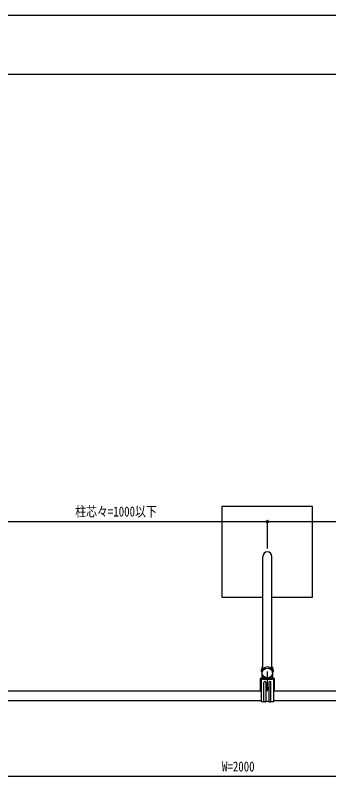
# Model space of a CAD drawing. Units: millimetres, scale not verified. Extents: x -4205 to 4205, y -2970 to 2970.
# Drawn here: x 1593 to 2628, y 415 to 2970 of the extents above; entities that cross this region are included whole.
import ezdxf
from ezdxf.enums import TextEntityAlignment as Align

# ---------------------------------------------------------------- set-up
doc = ezdxf.new("R2010")
doc.units = ezdxf.units.MM
doc.header["$LTSCALE"] = 16
for name, color, linetype in [('0-4_YKK_A1', 4, 'Continuous'), ('0-5_YKK_D', 6, 'Continuous'), ('0-6_YKK_ZWAK', 7, 'Continuous')]:
    doc.layers.add(name, color=color, linetype=linetype)
doc.styles.add('ＭＳ ゴシック', font='')
doc.styles.get('ＭＳ ゴシック').set_extended_font_data('MS Gothic')

msp = doc.modelspace()

# ---------------------------------------------------------------- linework, layer by layer
at = {"layer": '0-4_YKK_A1'}
for p, q in [((2410.4, 808.51), (2410.4, 1181.85)), ((2440.4, 808.51), (2440.4, 1181.85)), ((2403.9, 804.71), (2407.4, 804.71)), ((2405.33, 806.78), (2407.19, 805.85)), ((2405.33, 802.63), (2407.19, 803.56)), ((2407.19, 805.85), (2407.8, 804.71)), ((2407.19, 803.56), (2407.8, 804.71)), ((2407.4, 816.57), (2407.4, 779.31)), ((2407.4, 816.57), (2409.9, 816.57)), ((2409.9, 809.81), (2407.4, 809.81)), ((2407.4, 800.73), (2407.4, 808.68)), ((2408.4, 796.91), (2408.4, 800.79)), ((2409.9, 807.53), (2409.9, 816.57)), ((2425.4, 736.81), (2425.4, 801.81)), ((2440.9, 816.57), (2440.9, 807.53)), ((2440.9, 816.57), (2443.4, 816.57)), ((2443.4, 809.81), (2440.9, 809.81)), ((2442.4, 796.91), (2442.4, 800.79)), ((2443.62, 805.85), (2443.01, 804.71)), ((2443.62, 803.56), (2443.01, 804.71)), ((2443.4, 779.31), (2443.4, 816.57)), ((2443.4, 800.73), (2443.4, 808.68)), ((2446.9, 804.71), (2443.4, 804.71)), ((2445.48, 806.78), (2443.62, 805.85)), ((2445.48, 802.63), (2443.62, 803.56)), ((2401.9, 777.31), (2401.9, 739.31)), ((2446.9, 779.31), (2403.9, 779.31)), ((2443.9, 776.81), (2406.9, 776.81)), ((2409.9, 779.31), (2409.9, 790.16)), ((2440.9, 779.31), (2409.9, 779.31)), ((2409.9, 776.81), (2440.9, 776.81)), ((2412.43, 779.31), (2420.38, 779.31)), ((2414.33, 781.38), (2415.26, 779.52)), ((2415.26, 779.52), (2416.41, 778.91)), ((2416.41, 782.81), (2416.41, 779.31)), ((2417.55, 779.52), (2416.41, 778.91)), ((2418.48, 781.38), (2417.55, 779.52)), ((2438.38, 779.31), (2430.43, 779.31)), ((2432.33, 781.38), (2433.26, 779.52)), ((2433.26, 779.52), (2434.4, 778.91)), ((2434.4, 782.81), (2434.4, 779.31)), ((2435.55, 779.52), (2434.4, 778.91)), ((2436.48, 781.38), (2435.55, 779.52)), ((2440.9, 790.16), (2440.9, 779.31)), ((2448.9, 739.31), (2448.9, 777.31)), ((2413.4, 702.81), (2413.4, 765.51)), ((2419.15, 746.51), (2431.65, 746.51)), ((2420.4, 765.51), (2420.4, 702.81)), ((2424.16, 746.09), (2423.33, 746.09)), ((2426.65, 746.92), (2427.48, 746.92)), ((2430.4, 765.51), (2430.4, 702.81)), ((2437.4, 702.81), (2437.4, 765.51)), ((2404.4, 736.81), (1526.4, 736.81)), ((2404.4, 736.81), (2401.9, 739.31)), ((2404.4, 736.81), (2404.4, 736.52)), ((2404.4, 735.09), (2404.4, 721.52)), ((2404.4, 720.09), (2404.4, 702.81)), ((2448.9, 739.31), (2446.4, 736.81)), ((3209.4, 736.81), (2446.4, 736.81)), ((2446.4, 736.52), (2446.4, 736.81)), ((2446.4, 721.52), (2446.4, 735.09)), ((2446.4, 702.81), (2446.4, 720.09)), ((2404.4, 704.81), (1526.4, 704.81)), ((2404.4, 702.81), (2413.4, 702.81)), ((2419.4, 701.81), (2414.4, 701.81)), ((2430.4, 702.81), (2420.4, 702.81)), ((2431.4, 701.81), (2436.4, 701.81)), ((2437.4, 702.81), (2446.4, 702.81)), ((3209.4, 704.81), (2446.4, 704.81))]:
    msp.add_line(p, q, dxfattribs=at)
for points in [[(2439.4, 1047.38), (2574.4, 1047.38), (2574.4, 1347.38), (2274.4, 1347.38), (2274.4, 1047.38), (2409.4, 1047.38)], [(2446.4, 736.81), (2446.4, 776.81), (2404.4, 776.81), (2404.4, 736.81)], [(2423.33, 746.09), (2423.33, 746.92), (2424.16, 746.92)], [(2424.99, 747.75), (2424.99, 748.58), (2425.82, 748.58), (2425.82, 747.75)], [(2425.82, 745.26), (2425.82, 744.43), (2424.99, 744.43), (2424.99, 745.26)], [(2427.48, 746.92), (2427.48, 746.09), (2426.65, 746.09)]]:
    msp.add_lwpolyline(points, dxfattribs=at)
msp.add_circle((2425.4, 746.51), 4.25, dxfattribs=at)
for centre, radius, start, end in [((2410.2, 804.71), 5.3, 126.68934, 233.31066), ((2407.13, 808.68), 0.274, 0, 127.71409), ((2407.13, 800.73), 0.274, 232.28591, 0), ((2443.68, 808.68), 0.274, 52.28591, 180), ((2443.68, 800.73), 0.274, 180, 307.71409), ((2440.6, 804.71), 5.3, 306.68934, 53.31066), ((2403.9, 777.31), 2, 90, 180), ((2409.9, 779.31), 2.5, 180, 270), ((2416.41, 776.51), 5.3, 36.68934, 143.31066), ((2412.43, 779.58), 0.274, 142.28591, 270), ((2416.9, 765.51), 3.5, 0, 180), ((2420.38, 779.58), 0.274, 270, 37.71409), ((2434.4, 776.51), 5.3, 36.68934, 143.31066), ((2430.43, 779.58), 0.274, 142.28591, 270), ((2433.9, 765.51), 3.5, 0, 180), ((2438.38, 779.58), 0.274, 270, 37.71409), ((2440.9, 779.31), 2.5, 270, 0), ((2446.9, 777.31), 2, 0, 90), ((2424.16, 747.75), 0.83, 270, 0), ((2424.16, 745.26), 0.83, 0, 90), ((2426.65, 747.75), 0.83, 180, 270), ((2426.65, 745.26), 0.83, 90, 180), ((2403.7, 735.81), 1, 314.427, 45.573), ((2403.7, 720.81), 1, 314.427, 45.573), ((2447.1, 735.81), 1, 134.427, 225.573), ((2447.1, 720.81), 1, 134.427, 225.573), ((2414.4, 702.81), 1, 180, 270), ((2419.4, 702.81), 1, 270, 0), ((2431.4, 702.81), 1, 180, 270), ((2436.4, 702.81), 1, 270, 0)]:
    msp.add_arc(centre, radius, start, end, dxfattribs=at)
for centre, major_axis, ratio, start_param, end_param in [((2425.4, 1181.85), (0, 15.53), 0.965873, 4.712389, 7.8539816), ((2425.4, 800.79), (17, 0), 0.965882, 6.2831853, 9.424778)]:
    msp.add_ellipse(centre, major_axis=major_axis, ratio=ratio, start_param=start_param, end_param=end_param, dxfattribs=at)
msp.add_ellipse((2425.4, 796.91), major_axis=(17, 0), ratio=0.965882, dxfattribs=at)
at = {"layer": '0-5_YKK_D'}
for p, q in [((1505.4, 1297.38), (2425.4, 1297.38)), ((2425.4, 1208.65), (2425.4, 1298.38)), ((2425.4, 1217.38), (2425.4, 1298.38)), ((2425.4, 1297.38), (3230.4, 1297.38)), ((3324.4, 454.81), (1394.4, 454.81))]:
    msp.add_line(p, q, dxfattribs=at)
msp.add_circle((2425.4, 1297.38), 4.25, dxfattribs=at)
msp.add_circle((2425.4, 1297.38), 4.25, dxfattribs=at)
at = {"layer": '0-6_YKK_ZWAK'}
msp.add_line((3895.02, 2775), (-3904.98, 2775), dxfattribs=at)
msp.add_lwpolyline([(-4205, -2970), (4205, -2970), (4205, 2970), (-4205, 2970)], close=True, dxfattribs=at)

# ---------------------------------------------------------------- texts
at = {"layer": '0-5_YKK_D', "style": 'ＭＳ ゴシック', "width": 0.8}
for s, p in [('柱芯々=1000以下', (1790.2, 1304.38)), ('W=2000', (2275.4, 461.81))]:
    msp.add_text(s, height=32.99, dxfattribs=at).set_placement(p, align=Align.BOTTOM_LEFT)

doc.saveas('drawing.dxf')
